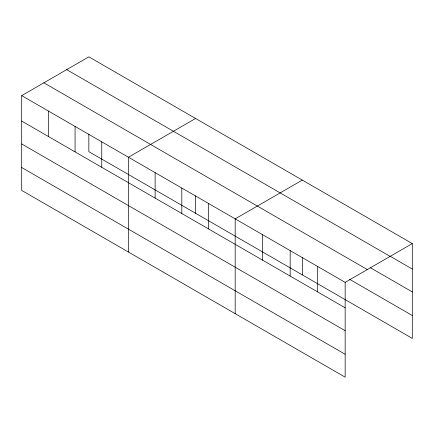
<?xml version="1.0" encoding="UTF-8"?>
<svg xmlns="http://www.w3.org/2000/svg" width="434" height="434" viewBox="0 0 434 434"><rect width="100%" height="100%" fill="white"/><g stroke="black" fill="none" stroke-linecap="round" stroke-linejoin="round"><path stroke-width="0.65" d="M345.155 330.697L345.155 282.355L21.7 95.616L21.7 190.412L345.155 377.151L345.155 330.697L21.7 143.952M88.845 134.144L88.845 151.645L412.3 338.384L412.3 243.588L88.845 56.849L21.7 95.616M195.588 118.471L128.437 157.238L128.437 252.035M302.324 180.099L235.179 218.866L235.179 313.663M345.155 282.355L412.3 243.588M390.074 256.217L412.3 269.047M66.69 69.641L390.139 256.385M370.18 267.615L412.3 291.93M43.861 82.818L367.31 269.563M349.706 279.366L412.3 315.507M21.7 121.075L345.155 307.814M21.7 167.529L345.155 354.274M317.661 266.481L317.661 291.941M302.324 257.395L302.324 274.896M290.167 250.613L290.167 276.067M262.673 234.74L262.673 260.199M208.494 203.459L208.494 228.919M195.588 195.772L195.588 213.268M181.808 188.052L181.808 213.512M155.122 172.645L155.122 198.105M101.757 141.831L101.757 167.291M75.071 126.424L75.071 151.884M48.386 111.023L48.386 136.477"/></g></svg>
